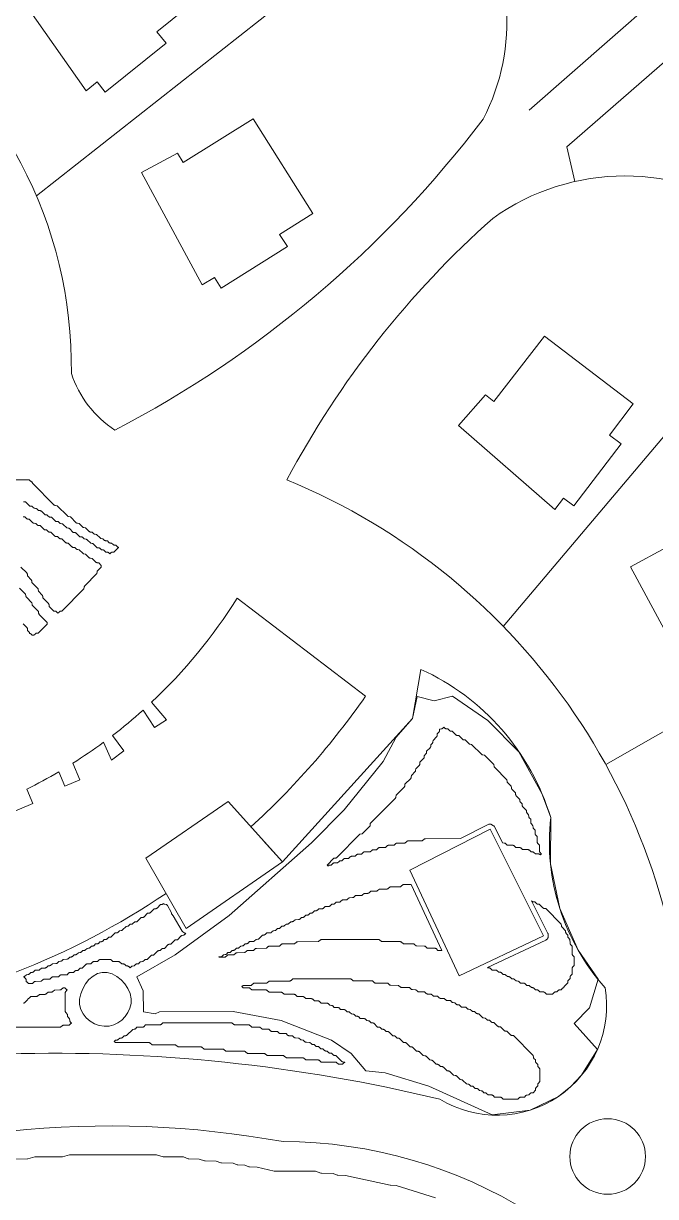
# Model space of a CAD drawing. Header units: inches. Extents: x 36 to 80.1, y 17.3 to 55.9.
# Drawn here: x 57.06 to 64.81, y 30.96 to 45.33 of the extents above; entities that cross this region are included whole.
import ezdxf

# ---------------------------------------------------------------- set-up
doc = ezdxf.new("R2010")
doc.units = ezdxf.units.IN
for name, color, linetype, lineweight in [('01_ORIGINAL_CAD', 7, 'CONTINUOUS', 20), ('02_APPROVED_PDF_OUTLINES', 7, 'CONTINUOUS', 15), ('03_ADDED_AREAS_SAME_COMPOSITION', 7, 'CONTINUOUS', 15), ('04_APPROVED_PERIMETER', 7, 'CONTINUOUS', 15)]:
    doc.layers.add(name, color=color, linetype=linetype, lineweight=lineweight)

msp = doc.modelspace()

# ---------------------------------------------------------------- linework, layer by layer
at = {"layer": '01_ORIGINAL_CAD'}
for points in [[(63.257, 44.272), (68.329, 48.719), (68.329, 49.231), (68.73, 49.6), (69.33, 49.6), (71.442, 51.512), (71.442, 50.696), (69.711, 49.177), (69.725, 48.651), (69.304, 48.218), (68.761, 48.218), (63.72, 43.82), (63.817, 43.397)], [(62.206, 47.145), (57.223, 43.22)], [(66.604, 42.276), (62.941, 37.945)], [(69.006, 38.995), (64.196, 36.253)], [(58.528, 36.918), (58.67, 36.704), (58.814, 36.799), (58.632, 37.014)], [(58.043, 36.524), (58.141, 36.305), (58.295, 36.419), (58.155, 36.608)], [(57.496, 36.162), (57.572, 35.985), (57.754, 36.063), (57.668, 36.267)], [(56.812, 35.811), (56.853, 35.634), (57.179, 35.773), (57.105, 35.949)], [(58.564, 35.106), (59.058, 34.241), (60.235, 35.059), (59.57, 35.799), (58.564, 35.106)]]:
    msp.add_lwpolyline(points, dxfattribs=at)
for points in [[(57.426, 45.973), (58.218, 46.601), (59.075, 45.534), (58.699, 45.232), (58.811, 45.092), (58.066, 44.493), (57.966, 44.618), (57.83, 44.508), (56.934, 45.791), (57.343, 46.076)], [(59.019, 43.63), (59.878, 44.165), (60.608, 43.006), (60.2, 42.749), (60.296, 42.598), (59.487, 42.088), (59.402, 42.222), (59.254, 42.129), (58.511, 43.505), (58.949, 43.742)], [(62.827, 40.702), (63.445, 41.502), (64.534, 40.672), (64.241, 40.288), (64.384, 40.18), (63.804, 39.42), (63.677, 39.516), (63.571, 39.377), (62.394, 40.407), (62.722, 40.782)], [(65.006, 38.799), (65.865, 39.334), (66.595, 38.175), (66.187, 37.918), (66.283, 37.767), (65.474, 37.257), (65.389, 37.391), (65.242, 37.298), (64.498, 38.674), (64.936, 38.911)], [(61.796, 34.957), (62.78, 35.461), (63.435, 34.152), (62.399, 33.663)]]:
    msp.add_lwpolyline(points, close=True, dxfattribs=at)
for points in [[(50.14, 46.014, -0.546754), (57.65, 41.045, 0.171391), (58.184, 40.351, 0.171391)], [(60.29, 39.74, -0.089338), (62.813, 42.944, -0.322066), (66.051, 42.944, -0.030946), (69.111, 38.833, -0.044664), (70.78, 33.554, -0.301674), (68.967, 31.144, -0.082145), (65.591, 31.078)], [(60.29, 39.74, -0.300089), (65.18, 32.538)], [(59.849, 35.488, 0.057164), (61.253, 37.088), (59.681, 38.289, -0.064319), (58.632, 37.014, -0.064319)], [(59.998, 35.322), (60.235, 35.059), (61.831, 36.816), (61.933, 37.418, -0.214593), (63.522, 35.602, 0.212382), (64.188, 33.517, -0.642649), (62.166, 32.15, 0.132984), (51.615, 31.858, -0.471407), (50.913, 32.245)], [(58.528, 36.918, -0.018836), (58.155, 36.608, -0.018836)], [(58.043, 36.524, -0.017658), (57.668, 36.267, -0.017658)], [(57.496, 36.162, -0.017305), (57.105, 35.949, -0.017305)], [(56.959, 33.703, 0.056142), (58.811, 34.673)], [(53.65, 30.945, -0.14301), (60.243, 31.63, -0.286424), (65.36, 28.431), (66.481, 23.89, -0.272091), (64.9, 18.954), (63.661, 17.533)]]:
    msp.add_lwpolyline(points, format="xyb", dxfattribs=at)
msp.add_circle((64.22, 31.448), 0.463, dxfattribs=at)
for centre, radius, start, end in [((60.387, 45.356), 2.599, 332.6099, 36.0186), ((51.961, 52.291), 13.465, 297.5281, 322.8549)]:
    msp.add_arc(centre, radius, start, end, dxfattribs=at)
at = {"layer": '02_APPROVED_PDF_OUTLINES'}
for points in [[(56.803, 39.742), (57.134, 39.742), (57.151, 39.725), (57.154, 39.723), (57.157, 39.721), (57.159, 39.719), (57.163, 39.718), (57.166, 39.718), (57.168, 39.718), (57.169, 39.713), (57.17, 39.709), (57.171, 39.706), (57.173, 39.703), (57.175, 39.7), (57.441, 39.432), (57.444, 39.43), (57.447, 39.428), (57.449, 39.426), (57.452, 39.425), (57.456, 39.425), (57.478, 39.421), (57.601, 39.298), (57.603, 39.296), (57.606, 39.294), (57.609, 39.292), (57.612, 39.291), (57.615, 39.291), (57.638, 39.287), (57.71, 39.215), (57.712, 39.213), (57.715, 39.211), (57.718, 39.21), (57.722, 39.209), (57.725, 39.208), (57.745, 39.206), (57.789, 39.162), (57.792, 39.159), (57.795, 39.158), (57.798, 39.156), (57.801, 39.155), (57.805, 39.155), (57.824, 39.153), (57.869, 39.108), (57.872, 39.106), (57.875, 39.104), (57.878, 39.102), (57.881, 39.101), (57.885, 39.101), (57.905, 39.099), (57.925, 39.079), (57.928, 39.077), (57.931, 39.075), (57.934, 39.074), (57.938, 39.073), (57.941, 39.073), (57.958, 39.072), (58.002, 39.028), (58.005, 39.025), (58.008, 39.024), (58.011, 39.022), (58.014, 39.021), (58.017, 39.02), (58.037, 39.019), (58.058, 38.999), (58.061, 38.997), (58.064, 38.995), (58.067, 38.994), (58.071, 38.993), (58.074, 38.992), (58.091, 38.991), (58.111, 38.972), (58.114, 38.97), (58.117, 38.968), (58.12, 38.967), (58.124, 38.966), (58.127, 38.965), (58.144, 38.965), (58.161, 38.947), (58.164, 38.945), (58.167, 38.943), (58.17, 38.942), (58.173, 38.941), (58.177, 38.94), (58.197, 38.938), (58.215, 38.92), (58.217, 38.918), (58.22, 38.916), (58.223, 38.915), (58.226, 38.914), (58.227, 38.914), (58.227, 38.913), (58.171, 38.856), (58.154, 38.855), (58.151, 38.855), (58.147, 38.854), (58.144, 38.852), (58.141, 38.851), (58.138, 38.848), (58.122, 38.833), (58.108, 38.847), (58.105, 38.849), (58.102, 38.851), (58.099, 38.852), (58.096, 38.853), (58.092, 38.854), (58.072, 38.855), (58.051, 38.875), (58.049, 38.877), (58.046, 38.879), (58.042, 38.881), (58.039, 38.882), (58.035, 38.882), (58.019, 38.883), (57.998, 38.902), (57.996, 38.904), (57.992, 38.906), (57.989, 38.907), (57.986, 38.908), (57.982, 38.909), (57.966, 38.909), (57.922, 38.954), (57.919, 38.956), (57.916, 38.958), (57.913, 38.959), (57.91, 38.96), (57.906, 38.961), (57.887, 38.963), (57.842, 39.007), (57.839, 39.01), (57.836, 39.011), (57.833, 39.013), (57.83, 39.014), (57.826, 39.014), (57.806, 39.016), (57.786, 39.036), (57.783, 39.038), (57.78, 39.04), (57.777, 39.041), (57.773, 39.042), (57.77, 39.043), (57.753, 39.043), (57.709, 39.088), (57.706, 39.09), (57.703, 39.092), (57.7, 39.093), (57.697, 39.094), (57.694, 39.095), (57.674, 39.097), (57.626, 39.143), (57.624, 39.145), (57.622, 39.147), (57.619, 39.148), (57.616, 39.149), (57.613, 39.15), (57.61, 39.15), (57.594, 39.151), (57.55, 39.195), (57.547, 39.197), (57.544, 39.199), (57.541, 39.201), (57.538, 39.202), (57.534, 39.202), (57.514, 39.204), (57.493, 39.224), (57.491, 39.226), (57.488, 39.228), (57.484, 39.229), (57.481, 39.23), (57.477, 39.23), (57.461, 39.231), (57.417, 39.275), (57.414, 39.278), (57.411, 39.28), (57.408, 39.281), (57.405, 39.282), (57.401, 39.283), (57.381, 39.284), (57.36, 39.304), (57.358, 39.306), (57.355, 39.308), (57.351, 39.31), (57.348, 39.31), (57.344, 39.311), (57.328, 39.312), (57.284, 39.356), (57.281, 39.358), (57.278, 39.36), (57.275, 39.361), (57.272, 39.362), (57.268, 39.363), (57.248, 39.365), (57.228, 39.384), (57.225, 39.387), (57.222, 39.389), (57.218, 39.39), (57.215, 39.391), (57.211, 39.391), (57.195, 39.392), (57.174, 39.411), (57.172, 39.414), (57.169, 39.415), (57.165, 39.417), (57.162, 39.418), (57.158, 39.418), (57.142, 39.419), (57.098, 39.463), (57.095, 39.465), (57.092, 39.467), (57.089, 39.469), (57.086, 39.47), (57.082, 39.47), (57.062, 39.472)], [(57.061, 39.288), (57.081, 39.286), (57.102, 39.267), (57.105, 39.264), (57.108, 39.263), (57.111, 39.261), (57.115, 39.26), (57.118, 39.26), (57.135, 39.259), (57.179, 39.215), (57.181, 39.213), (57.184, 39.211), (57.187, 39.209), (57.191, 39.208), (57.194, 39.208), (57.214, 39.206), (57.235, 39.186), (57.238, 39.184), (57.241, 39.182), (57.244, 39.181), (57.248, 39.18), (57.251, 39.179), (57.267, 39.179), (57.312, 39.135), (57.314, 39.132), (57.317, 39.13), (57.32, 39.129), (57.324, 39.128), (57.327, 39.127), (57.347, 39.126), (57.368, 39.106), (57.371, 39.104), (57.374, 39.102), (57.377, 39.1), (57.38, 39.099), (57.384, 39.099), (57.4, 39.098), (57.445, 39.054), (57.447, 39.052), (57.45, 39.05), (57.453, 39.048), (57.457, 39.047), (57.46, 39.047), (57.48, 39.045), (57.501, 39.025), (57.504, 39.023), (57.507, 39.021), (57.51, 39.02), (57.513, 39.019), (57.517, 39.019), (57.533, 39.018), (57.577, 38.974), (57.58, 38.971), (57.583, 38.97), (57.586, 38.968), (57.589, 38.967), (57.593, 38.966), (57.612, 38.965), (57.657, 38.92), (57.66, 38.918), (57.663, 38.916), (57.666, 38.914), (57.669, 38.913), (57.673, 38.913), (57.693, 38.911), (57.713, 38.891), (57.716, 38.889), (57.719, 38.887), (57.722, 38.886), (57.726, 38.885), (57.729, 38.885), (57.746, 38.884), (57.79, 38.84), (57.793, 38.837), (57.796, 38.835), (57.799, 38.834), (57.802, 38.833), (57.805, 38.832), (57.825, 38.831), (57.87, 38.786), (57.872, 38.784), (57.875, 38.782), (57.878, 38.78), (57.882, 38.779), (57.885, 38.779), (57.905, 38.777), (57.949, 38.732), (57.952, 38.73), (57.955, 38.728), (57.958, 38.727), (57.962, 38.726), (57.965, 38.725), (57.985, 38.723), (58.015, 38.692), (58.015, 38.672), (57.972, 38.627), (57.97, 38.625), (57.968, 38.622), (57.966, 38.619), (57.965, 38.615), (57.965, 38.612), (57.963, 38.592), (57.815, 38.442), (57.813, 38.439), (57.811, 38.437), (57.81, 38.434), (57.809, 38.431), (57.808, 38.427), (57.805, 38.404), (57.535, 38.131), (57.519, 38.13), (57.515, 38.13), (57.512, 38.129), (57.508, 38.127), (57.505, 38.125), (57.503, 38.123), (57.486, 38.107), (57.469, 38.123), (57.466, 38.125), (57.463, 38.127), (57.46, 38.129), (57.456, 38.13), (57.453, 38.13), (57.436, 38.131), (57.379, 38.189), (57.377, 38.209), (57.376, 38.212), (57.375, 38.216), (57.374, 38.219), (57.372, 38.222), (57.37, 38.224), (57.299, 38.296), (57.299, 38.313), (57.298, 38.316), (57.298, 38.318), (57.297, 38.321), (57.295, 38.324), (57.294, 38.327), (57.292, 38.329), (57.246, 38.377), (57.244, 38.397), (57.243, 38.4), (57.242, 38.403), (57.241, 38.407), (57.239, 38.409), (57.237, 38.412), (57.166, 38.484), (57.165, 38.5), (57.165, 38.503), (57.164, 38.506), (57.163, 38.509), (57.162, 38.512), (57.16, 38.514), (57.158, 38.517), (57.113, 38.564), (57.111, 38.584), (57.11, 38.588), (57.109, 38.591), (57.108, 38.594), (57.106, 38.597), (57.104, 38.6), (57.033, 38.672)], [(57.017, 38.414), (57.088, 38.341), (57.092, 38.318), (57.092, 38.315), (57.093, 38.312), (57.095, 38.309), (57.096, 38.307), (57.099, 38.304), (57.168, 38.235), (57.169, 38.215), (57.17, 38.211), (57.171, 38.208), (57.172, 38.205), (57.174, 38.202), (57.176, 38.199), (57.247, 38.127), (57.249, 38.107), (57.25, 38.104), (57.251, 38.101), (57.252, 38.098), (57.254, 38.095), (57.256, 38.092), (57.353, 37.994), (57.353, 37.973), (57.243, 37.862), (57.227, 37.861), (57.224, 37.861), (57.22, 37.86), (57.217, 37.859), (57.214, 37.857), (57.211, 37.855), (57.191, 37.836), (57.171, 37.836), (57.154, 37.853), (57.151, 37.855), (57.149, 37.857), (57.146, 37.858), (57.143, 37.859), (57.139, 37.86), (57.139, 37.86), (57.139, 37.861), (57.138, 37.864), (57.137, 37.867), (57.136, 37.87), (57.134, 37.873), (57.132, 37.875), (57.114, 37.893), (57.112, 37.913), (57.112, 37.917), (57.111, 37.92), (57.109, 37.923), (57.107, 37.926), (57.105, 37.929), (57.061, 37.974)], [(57.063, 33.328), (57.066, 33.328), (57.069, 33.329), (57.072, 33.33), (57.075, 33.332), (57.078, 33.333), (57.08, 33.335), (57.113, 33.368), (57.115, 33.37), (57.117, 33.373), (57.119, 33.376), (57.12, 33.379), (57.121, 33.383), (57.121, 33.383), (57.121, 33.384), (57.125, 33.384), (57.128, 33.385), (57.131, 33.387), (57.133, 33.388), (57.136, 33.391), (57.153, 33.408), (57.219, 33.408), (57.222, 33.408), (57.225, 33.409), (57.228, 33.41), (57.231, 33.411), (57.233, 33.412), (57.235, 33.414), (57.258, 33.435), (57.325, 33.435), (57.328, 33.435), (57.331, 33.436), (57.334, 33.437), (57.337, 33.438), (57.339, 33.439), (57.342, 33.441), (57.365, 33.462), (57.408, 33.463), (57.411, 33.463), (57.414, 33.464), (57.417, 33.465), (57.42, 33.466), (57.422, 33.468), (57.425, 33.47), (57.444, 33.488), (57.511, 33.489), (57.514, 33.489), (57.517, 33.489), (57.52, 33.49), (57.522, 33.492), (57.525, 33.493), (57.527, 33.495), (57.55, 33.515), (57.571, 33.515), (57.588, 33.498), (57.59, 33.496), (57.593, 33.494), (57.596, 33.493), (57.599, 33.492), (57.6, 33.492), (57.6, 33.49), (57.58, 33.464), (57.578, 33.461), (57.576, 33.458), (57.575, 33.455), (57.574, 33.451), (57.574, 33.448), (57.575, 33.23), (57.575, 33.227), (57.576, 33.223), (57.577, 33.22), (57.579, 33.217), (57.581, 33.214), (57.602, 33.19), (57.604, 33.169), (57.604, 33.166), (57.605, 33.162), (57.607, 33.159), (57.608, 33.156), (57.611, 33.154), (57.629, 33.135), (57.63, 33.115), (57.631, 33.112), (57.632, 33.109), (57.633, 33.106), (57.635, 33.103), (57.637, 33.1), (57.654, 33.083), (57.654, 33.082), (57.653, 33.082), (57.65, 33.081), (57.647, 33.079), (57.644, 33.078), (57.642, 33.076), (57.625, 33.058), (57.559, 33.058), (57.556, 33.058), (57.553, 33.057), (57.55, 33.057), (57.547, 33.055), (57.545, 33.054), (57.542, 33.052), (57.519, 33.032), (56.606, 33.031)]]:
    msp.add_lwpolyline(points, dxfattribs=at)
for points in [[(60.784, 35.018), (60.867, 35.103), (60.89, 35.106), (60.893, 35.107), (60.896, 35.108), (60.899, 35.109), (60.902, 35.111), (60.904, 35.113), (61.185, 35.398), (61.208, 35.402), (61.211, 35.402), (61.214, 35.403), (61.217, 35.405), (61.22, 35.407), (61.222, 35.409), (61.304, 35.492), (61.306, 35.494), (61.308, 35.497), (61.309, 35.5), (61.31, 35.504), (61.311, 35.507), (61.312, 35.527), (61.62, 35.838), (61.622, 35.841), (61.623, 35.844), (61.625, 35.846), (61.626, 35.849), (61.627, 35.853), (61.63, 35.876), (61.727, 35.975), (61.73, 35.978), (61.731, 35.981), (61.733, 35.984), (61.734, 35.987), (61.734, 35.99), (61.736, 36.01), (61.807, 36.082), (61.809, 36.085), (61.811, 36.088), (61.812, 36.091), (61.813, 36.094), (61.814, 36.098), (61.816, 36.118), (61.861, 36.166), (61.863, 36.168), (61.865, 36.171), (61.866, 36.173), (61.867, 36.176), (61.868, 36.179), (61.868, 36.182), (61.869, 36.199), (61.913, 36.244), (61.915, 36.246), (61.917, 36.249), (61.918, 36.252), (61.919, 36.256), (61.92, 36.259), (61.921, 36.279), (61.966, 36.324), (61.968, 36.327), (61.97, 36.33), (61.971, 36.333), (61.972, 36.336), (61.973, 36.34), (61.974, 36.36), (61.994, 36.381), (61.996, 36.384), (61.998, 36.387), (61.999, 36.39), (62, 36.393), (62.001, 36.397), (62.001, 36.414), (62.045, 36.458), (62.047, 36.461), (62.049, 36.464), (62.051, 36.467), (62.052, 36.47), (62.052, 36.474), (62.054, 36.494), (62.073, 36.515), (62.075, 36.518), (62.077, 36.521), (62.079, 36.524), (62.08, 36.528), (62.08, 36.531), (62.081, 36.548), (62.124, 36.593), (62.127, 36.595), (62.128, 36.598), (62.13, 36.601), (62.131, 36.605), (62.131, 36.608), (62.133, 36.628), (62.153, 36.649), (62.155, 36.652), (62.157, 36.655), (62.158, 36.658), (62.159, 36.662), (62.159, 36.665), (62.16, 36.682), (62.164, 36.686), (62.18, 36.687), (62.184, 36.687), (62.187, 36.688), (62.191, 36.69), (62.194, 36.692), (62.196, 36.694), (62.213, 36.71), (62.227, 36.696), (62.23, 36.693), (62.233, 36.692), (62.236, 36.69), (62.239, 36.689), (62.242, 36.689), (62.262, 36.687), (62.283, 36.667), (62.286, 36.665), (62.289, 36.663), (62.292, 36.662), (62.296, 36.661), (62.299, 36.66), (62.316, 36.66), (62.36, 36.615), (62.362, 36.613), (62.365, 36.611), (62.369, 36.61), (62.372, 36.609), (62.375, 36.608), (62.395, 36.606), (62.44, 36.562), (62.442, 36.559), (62.445, 36.558), (62.448, 36.556), (62.452, 36.555), (62.455, 36.555), (62.475, 36.553), (62.519, 36.508), (62.522, 36.506), (62.525, 36.504), (62.528, 36.502), (62.531, 36.501), (62.535, 36.501), (62.554, 36.499), (62.677, 36.376), (62.679, 36.374), (62.682, 36.372), (62.684, 36.371), (62.688, 36.37), (62.691, 36.369), (62.713, 36.366), (62.826, 36.252), (62.829, 36.229), (62.83, 36.226), (62.831, 36.223), (62.832, 36.22), (62.834, 36.217), (62.836, 36.215), (62.985, 36.065), (62.987, 36.045), (62.987, 36.042), (62.988, 36.038), (62.99, 36.035), (62.992, 36.032), (62.994, 36.03), (63.038, 35.985), (63.04, 35.965), (63.04, 35.961), (63.041, 35.958), (63.043, 35.955), (63.045, 35.952), (63.047, 35.949), (63.091, 35.904), (63.093, 35.884), (63.094, 35.881), (63.095, 35.877), (63.096, 35.874), (63.098, 35.871), (63.1, 35.869), (63.144, 35.824), (63.145, 35.807), (63.145, 35.804), (63.146, 35.8), (63.148, 35.797), (63.149, 35.794), (63.152, 35.791), (63.171, 35.77), (63.173, 35.75), (63.174, 35.746), (63.175, 35.743), (63.176, 35.74), (63.178, 35.737), (63.18, 35.735), (63.224, 35.69), (63.225, 35.673), (63.225, 35.67), (63.226, 35.666), (63.228, 35.663), (63.229, 35.66), (63.232, 35.657), (63.251, 35.636), (63.253, 35.616), (63.253, 35.612), (63.254, 35.609), (63.256, 35.606), (63.258, 35.603), (63.26, 35.6), (63.277, 35.583), (63.278, 35.539), (63.278, 35.536), (63.279, 35.533), (63.28, 35.531), (63.281, 35.528), (63.283, 35.525), (63.285, 35.523), (63.305, 35.502), (63.306, 35.482), (63.307, 35.478), (63.308, 35.475), (63.309, 35.472), (63.311, 35.469), (63.313, 35.466), (63.331, 35.449), (63.332, 35.405), (63.332, 35.402), (63.332, 35.399), (63.333, 35.396), (63.335, 35.394), (63.336, 35.391), (63.338, 35.389), (63.357, 35.369), (63.357, 35.301), (63.358, 35.298), (63.358, 35.294), (63.36, 35.291), (63.361, 35.288), (63.364, 35.285), (63.384, 35.262), (63.384, 35.194), (63.384, 35.19), (63.385, 35.187), (63.387, 35.183), (63.388, 35.18), (63.39, 35.178), (63.411, 35.154), (63.411, 35.154), (63.41, 35.154), (63.407, 35.152), (63.404, 35.151), (63.401, 35.148), (63.397, 35.144), (63.39, 35.15), (63.387, 35.152), (63.384, 35.154), (63.381, 35.155), (63.378, 35.156), (63.374, 35.156), (63.334, 35.156), (63.317, 35.173), (63.315, 35.176), (63.312, 35.177), (63.309, 35.179), (63.305, 35.18), (63.302, 35.18), (63.282, 35.182), (63.261, 35.202), (63.259, 35.204), (63.256, 35.206), (63.253, 35.207), (63.25, 35.208), (63.247, 35.209), (63.244, 35.209), (63.175, 35.21), (63.155, 35.229), (63.153, 35.231), (63.15, 35.232), (63.147, 35.234), (63.144, 35.235), (63.141, 35.235), (63.138, 35.236), (63.095, 35.236), (63.075, 35.255), (63.073, 35.257), (63.07, 35.259), (63.067, 35.26), (63.064, 35.261), (63.061, 35.262), (63.058, 35.262), (62.989, 35.263), (62.969, 35.282), (62.967, 35.284), (62.964, 35.286), (62.961, 35.287), (62.959, 35.288), (62.956, 35.289), (62.953, 35.289), (62.933, 35.29), (62.832, 35.491), (62.83, 35.494), (62.828, 35.497), (62.826, 35.499), (62.824, 35.501), (62.821, 35.502), (62.789, 35.519), (62.785, 35.52), (62.782, 35.521), (62.779, 35.521), (62.776, 35.521), (62.772, 35.521), (62.769, 35.52), (62.766, 35.519), (62.418, 35.344), (61.99, 35.343), (61.987, 35.343), (61.983, 35.342), (61.98, 35.341), (61.977, 35.34), (61.974, 35.338), (61.949, 35.316), (61.775, 35.316), (61.772, 35.316), (61.769, 35.315), (61.766, 35.314), (61.763, 35.313), (61.761, 35.311), (61.758, 35.31), (61.736, 35.289), (61.642, 35.289), (61.639, 35.289), (61.636, 35.288), (61.633, 35.287), (61.631, 35.286), (61.628, 35.284), (61.626, 35.283), (61.603, 35.262), (61.536, 35.262), (61.533, 35.262), (61.53, 35.261), (61.527, 35.26), (61.525, 35.259), (61.522, 35.258), (61.52, 35.256), (61.497, 35.235), (61.427, 35.234), (61.424, 35.234), (61.421, 35.233), (61.418, 35.232), (61.415, 35.231), (61.412, 35.229), (61.41, 35.227), (61.39, 35.208), (61.347, 35.207), (61.344, 35.207), (61.341, 35.206), (61.338, 35.205), (61.335, 35.204), (61.333, 35.202), (61.33, 35.2), (61.311, 35.181), (61.241, 35.18), (61.238, 35.18), (61.235, 35.18), (61.232, 35.179), (61.229, 35.177), (61.227, 35.176), (61.224, 35.174), (61.205, 35.155), (61.165, 35.154), (61.162, 35.154), (61.159, 35.154), (61.156, 35.153), (61.153, 35.151), (61.151, 35.15), (61.148, 35.148), (61.125, 35.128), (61.082, 35.127), (61.079, 35.126), (61.076, 35.126), (61.073, 35.125), (61.07, 35.123), (61.068, 35.122), (61.065, 35.12), (61.045, 35.101), (61.002, 35.1), (60.999, 35.099), (60.996, 35.099), (60.993, 35.098), (60.991, 35.096), (60.988, 35.095), (60.986, 35.093), (60.965, 35.073), (60.945, 35.071), (60.942, 35.071), (60.938, 35.07), (60.935, 35.068), (60.932, 35.066), (60.93, 35.064), (60.912, 35.047), (60.87, 35.046), (60.867, 35.046), (60.864, 35.045), (60.861, 35.044), (60.858, 35.043), (60.855, 35.041), (60.853, 35.039), (60.833, 35.02), (60.816, 35.019), (60.813, 35.019), (60.809, 35.018), (60.806, 35.016), (60.803, 35.015), (60.8, 35.012), (60.796, 35.009), (60.793, 35.012), (60.79, 35.015), (60.787, 35.016), (60.784, 35.018)], [(59.458, 33.889), (59.462, 33.893), (59.478, 33.894), (59.482, 33.894), (59.485, 33.895), (59.488, 33.896), (59.491, 33.898), (59.494, 33.901), (59.515, 33.92), (59.535, 33.922), (59.538, 33.923), (59.542, 33.924), (59.545, 33.925), (59.548, 33.927), (59.55, 33.929), (59.568, 33.947), (59.584, 33.947), (59.588, 33.948), (59.591, 33.949), (59.594, 33.95), (59.598, 33.952), (59.6, 33.954), (59.621, 33.974), (59.637, 33.974), (59.641, 33.975), (59.644, 33.976), (59.648, 33.977), (59.651, 33.979), (59.653, 33.981), (59.674, 34), (59.69, 34.001), (59.694, 34.002), (59.697, 34.003), (59.701, 34.004), (59.704, 34.006), (59.706, 34.008), (59.727, 34.027), (59.743, 34.028), (59.747, 34.028), (59.75, 34.029), (59.754, 34.031), (59.757, 34.033), (59.759, 34.035), (59.78, 34.055), (59.8, 34.056), (59.803, 34.057), (59.807, 34.058), (59.81, 34.059), (59.813, 34.061), (59.815, 34.064), (59.833, 34.081), (59.875, 34.082), (59.878, 34.082), (59.881, 34.083), (59.884, 34.084), (59.887, 34.085), (59.89, 34.087), (59.892, 34.089), (59.913, 34.108), (59.933, 34.11), (59.936, 34.111), (59.939, 34.112), (59.943, 34.113), (59.946, 34.115), (59.948, 34.117), (59.992, 34.162), (60.008, 34.162), (60.012, 34.163), (60.016, 34.164), (60.019, 34.165), (60.022, 34.167), (60.025, 34.169), (60.045, 34.188), (60.088, 34.189), (60.091, 34.19), (60.094, 34.19), (60.096, 34.191), (60.099, 34.193), (60.102, 34.194), (60.104, 34.196), (60.124, 34.215), (60.141, 34.216), (60.145, 34.217), (60.148, 34.218), (60.151, 34.219), (60.154, 34.221), (60.157, 34.223), (60.177, 34.242), (60.194, 34.243), (60.198, 34.244), (60.201, 34.244), (60.204, 34.246), (60.208, 34.248), (60.21, 34.25), (60.23, 34.269), (60.247, 34.27), (60.251, 34.27), (60.254, 34.271), (60.257, 34.273), (60.261, 34.275), (60.263, 34.277), (60.284, 34.296), (60.3, 34.297), (60.304, 34.297), (60.307, 34.298), (60.311, 34.3), (60.314, 34.301), (60.316, 34.304), (60.337, 34.323), (60.357, 34.325), (60.36, 34.326), (60.364, 34.327), (60.367, 34.328), (60.37, 34.33), (60.372, 34.332), (60.39, 34.35), (60.432, 34.351), (60.435, 34.351), (60.438, 34.352), (60.441, 34.353), (60.444, 34.354), (60.447, 34.356), (60.449, 34.358), (60.469, 34.377), (60.486, 34.378), (60.489, 34.378), (60.493, 34.379), (60.496, 34.38), (60.499, 34.382), (60.502, 34.384), (60.522, 34.404), (60.539, 34.404), (60.542, 34.405), (60.546, 34.406), (60.549, 34.407), (60.552, 34.409), (60.555, 34.411), (60.575, 34.431), (60.592, 34.431), (60.596, 34.432), (60.599, 34.433), (60.602, 34.434), (60.605, 34.436), (60.608, 34.438), (60.629, 34.458), (60.649, 34.46), (60.652, 34.46), (60.655, 34.461), (60.659, 34.463), (60.662, 34.465), (60.664, 34.467), (60.681, 34.484), (60.724, 34.485), (60.727, 34.485), (60.73, 34.486), (60.733, 34.487), (60.736, 34.488), (60.738, 34.49), (60.741, 34.492), (60.761, 34.511), (60.804, 34.512), (60.807, 34.512), (60.81, 34.513), (60.813, 34.514), (60.815, 34.515), (60.818, 34.517), (60.82, 34.519), (60.841, 34.539), (60.861, 34.54), (60.864, 34.541), (60.868, 34.542), (60.871, 34.543), (60.874, 34.545), (60.876, 34.548), (60.893, 34.565), (60.933, 34.565), (60.936, 34.565), (60.939, 34.566), (60.942, 34.567), (60.945, 34.568), (60.947, 34.569), (60.949, 34.571), (60.972, 34.592), (61.016, 34.593), (61.019, 34.593), (61.022, 34.594), (61.025, 34.595), (61.028, 34.596), (61.03, 34.598), (61.032, 34.6), (61.052, 34.619), (61.095, 34.62), (61.098, 34.62), (61.101, 34.62), (61.104, 34.621), (61.107, 34.623), (61.11, 34.624), (61.112, 34.626), (61.132, 34.645), (61.201, 34.646), (61.204, 34.647), (61.207, 34.647), (61.21, 34.648), (61.213, 34.65), (61.216, 34.651), (61.218, 34.653), (61.238, 34.672), (61.281, 34.673), (61.284, 34.674), (61.287, 34.674), (61.29, 34.675), (61.293, 34.677), (61.295, 34.678), (61.298, 34.68), (61.318, 34.699), (61.384, 34.699), (61.387, 34.7), (61.39, 34.7), (61.393, 34.701), (61.396, 34.702), (61.398, 34.704), (61.4, 34.706), (61.423, 34.726), (61.517, 34.726), (61.52, 34.727), (61.523, 34.727), (61.525, 34.728), (61.528, 34.729), (61.531, 34.731), (61.533, 34.733), (61.556, 34.753), (61.676, 34.753), (61.679, 34.753), (61.682, 34.754), (61.685, 34.755), (61.687, 34.756), (61.69, 34.758), (61.692, 34.76), (61.715, 34.78), (61.812, 34.78), (62.188, 33.973), (62.188, 33.973), (62.185, 33.974), (62.182, 33.974), (62.141, 33.974), (62.119, 33.995), (62.116, 33.997), (62.114, 33.998), (62.111, 33.999), (62.108, 34), (62.105, 34.001), (62.102, 34.001), (62.009, 34.001), (61.989, 34.02), (61.987, 34.022), (61.984, 34.024), (61.981, 34.025), (61.978, 34.026), (61.975, 34.027), (61.972, 34.027), (61.876, 34.028), (61.853, 34.048), (61.851, 34.05), (61.848, 34.052), (61.845, 34.053), (61.842, 34.054), (61.839, 34.054), (61.836, 34.054), (61.717, 34.055), (61.694, 34.075), (61.691, 34.077), (61.689, 34.078), (61.686, 34.08), (61.683, 34.08), (61.68, 34.081), (61.677, 34.081), (61.45, 34.081), (61.424, 34.102), (61.422, 34.104), (61.419, 34.106), (61.415, 34.107), (61.412, 34.108), (61.409, 34.108), (60.718, 34.108), (60.715, 34.107), (60.712, 34.107), (60.708, 34.105), (60.705, 34.104), (60.703, 34.102), (60.677, 34.081), (60.424, 34.08), (60.421, 34.08), (60.418, 34.079), (60.415, 34.079), (60.412, 34.077), (60.409, 34.076), (60.407, 34.074), (60.384, 34.054), (60.238, 34.053), (60.235, 34.053), (60.232, 34.053), (60.229, 34.052), (60.226, 34.05), (60.224, 34.049), (60.221, 34.047), (60.199, 34.027), (60.079, 34.026), (60.076, 34.026), (60.073, 34.026), (60.07, 34.025), (60.067, 34.023), (60.064, 34.022), (60.062, 34.02), (60.039, 34), (59.919, 33.999), (59.916, 33.999), (59.913, 33.999), (59.911, 33.998), (59.908, 33.996), (59.905, 33.995), (59.903, 33.993), (59.88, 33.973), (59.813, 33.972), (59.81, 33.972), (59.807, 33.972), (59.804, 33.971), (59.802, 33.97), (59.799, 33.968), (59.797, 33.966), (59.774, 33.946), (59.681, 33.945), (59.678, 33.945), (59.675, 33.945), (59.672, 33.944), (59.669, 33.943), (59.666, 33.941), (59.664, 33.939), (59.641, 33.919), (59.574, 33.919), (59.571, 33.918), (59.568, 33.918), (59.566, 33.917), (59.563, 33.916), (59.56, 33.914), (59.558, 33.912), (59.535, 33.892), (59.468, 33.892), (59.465, 33.891), (59.461, 33.891)], [(57.07, 33.652), (57.071, 33.652), (57.074, 33.654), (57.077, 33.655), (57.08, 33.657), (57.082, 33.659), (57.1, 33.676), (57.116, 33.677), (57.12, 33.678), (57.123, 33.678), (57.126, 33.68), (57.129, 33.682), (57.132, 33.684), (57.152, 33.703), (57.169, 33.704), (57.173, 33.704), (57.176, 33.705), (57.179, 33.707), (57.182, 33.709), (57.185, 33.711), (57.205, 33.73), (57.245, 33.73), (57.248, 33.73), (57.251, 33.731), (57.254, 33.732), (57.256, 33.733), (57.259, 33.735), (57.261, 33.736), (57.284, 33.757), (57.328, 33.758), (57.331, 33.758), (57.334, 33.759), (57.337, 33.76), (57.339, 33.761), (57.342, 33.763), (57.344, 33.765), (57.365, 33.784), (57.385, 33.786), (57.388, 33.787), (57.392, 33.788), (57.395, 33.789), (57.398, 33.791), (57.4, 33.793), (57.418, 33.811), (57.46, 33.812), (57.463, 33.812), (57.466, 33.812), (57.469, 33.813), (57.472, 33.815), (57.475, 33.817), (57.477, 33.818), (57.498, 33.838), (57.518, 33.84), (57.521, 33.841), (57.524, 33.842), (57.528, 33.843), (57.53, 33.845), (57.533, 33.847), (57.55, 33.864), (57.593, 33.865), (57.596, 33.866), (57.599, 33.866), (57.602, 33.867), (57.605, 33.869), (57.607, 33.87), (57.61, 33.872), (57.63, 33.892), (57.647, 33.892), (57.65, 33.893), (57.654, 33.894), (57.657, 33.895), (57.66, 33.897), (57.663, 33.899), (57.683, 33.918), (57.7, 33.919), (57.703, 33.92), (57.707, 33.92), (57.71, 33.922), (57.713, 33.924), (57.716, 33.926), (57.736, 33.945), (57.753, 33.946), (57.756, 33.946), (57.76, 33.947), (57.763, 33.949), (57.766, 33.951), (57.769, 33.953), (57.789, 33.972), (57.806, 33.973), (57.809, 33.973), (57.813, 33.974), (57.816, 33.976), (57.819, 33.978), (57.822, 33.98), (57.842, 33.999), (57.859, 34), (57.862, 34), (57.866, 34.001), (57.869, 34.003), (57.872, 34.004), (57.875, 34.007), (57.895, 34.026), (57.912, 34.027), (57.915, 34.027), (57.919, 34.028), (57.922, 34.029), (57.925, 34.031), (57.928, 34.034), (57.948, 34.053), (57.965, 34.054), (57.968, 34.054), (57.972, 34.055), (57.975, 34.056), (57.978, 34.058), (57.981, 34.06), (58.001, 34.08), (58.018, 34.08), (58.021, 34.081), (58.025, 34.082), (58.028, 34.083), (58.031, 34.085), (58.034, 34.087), (58.054, 34.107), (58.071, 34.107), (58.074, 34.108), (58.078, 34.109), (58.081, 34.11), (58.084, 34.112), (58.087, 34.114), (58.108, 34.134), (58.128, 34.136), (58.131, 34.136), (58.134, 34.137), (58.138, 34.139), (58.14, 34.141), (58.143, 34.143), (58.187, 34.187), (58.203, 34.188), (58.207, 34.188), (58.21, 34.189), (58.214, 34.191), (58.217, 34.193), (58.22, 34.195), (58.24, 34.214), (58.26, 34.216), (58.264, 34.217), (58.267, 34.218), (58.27, 34.219), (58.273, 34.221), (58.276, 34.224), (58.32, 34.268), (58.336, 34.269), (58.34, 34.269), (58.343, 34.27), (58.346, 34.271), (58.349, 34.273), (58.352, 34.275), (58.372, 34.295), (58.389, 34.295), (58.393, 34.296), (58.396, 34.297), (58.399, 34.298), (58.402, 34.3), (58.405, 34.302), (58.426, 34.322), (58.446, 34.324), (58.449, 34.324), (58.453, 34.325), (58.456, 34.327), (58.459, 34.329), (58.461, 34.331), (58.506, 34.376), (58.525, 34.378), (58.529, 34.378), (58.532, 34.379), (58.535, 34.381), (58.538, 34.383), (58.541, 34.385), (58.585, 34.43), (58.605, 34.431), (58.608, 34.432), (58.612, 34.433), (58.615, 34.434), (58.618, 34.436), (58.62, 34.439), (58.665, 34.483), (58.684, 34.485), (58.688, 34.486), (58.691, 34.487), (58.694, 34.488), (58.697, 34.49), (58.7, 34.492), (58.744, 34.537), (58.76, 34.537), (58.764, 34.538), (58.767, 34.539), (58.77, 34.54), (58.773, 34.542), (58.776, 34.544), (58.779, 34.547), (58.78, 34.546), (58.783, 34.544), (58.786, 34.543), (58.789, 34.541), (58.792, 34.541), (58.815, 34.538), (58.826, 34.526), (58.874, 34.443), (58.876, 34.43), (58.876, 34.427), (58.877, 34.424), (58.879, 34.421), (58.88, 34.419), (58.882, 34.416), (58.899, 34.399), (59.008, 34.209), (59.01, 34.206), (59.012, 34.204), (59.014, 34.202), (59.016, 34.2), (59.039, 34.186), (59.042, 34.184), (59.044, 34.183), (59.047, 34.182), (59.05, 34.182), (59.051, 34.182), (59.028, 34.159), (59.009, 34.157), (59.005, 34.157), (59.002, 34.156), (58.999, 34.154), (58.996, 34.152), (58.993, 34.15), (58.949, 34.105), (58.929, 34.104), (58.926, 34.103), (58.923, 34.102), (58.919, 34.101), (58.917, 34.099), (58.914, 34.096), (58.869, 34.052), (58.85, 34.05), (58.846, 34.049), (58.843, 34.048), (58.84, 34.047), (58.837, 34.045), (58.834, 34.043), (58.79, 33.998), (58.774, 33.998), (58.771, 33.997), (58.767, 33.996), (58.764, 33.995), (58.761, 33.993), (58.758, 33.991), (58.738, 33.971), (58.721, 33.971), (58.718, 33.97), (58.715, 33.97), (58.712, 33.969), (58.709, 33.967), (58.707, 33.966), (58.705, 33.964), (58.658, 33.917), (58.638, 33.915), (58.634, 33.915), (58.631, 33.914), (58.628, 33.912), (58.625, 33.911), (58.622, 33.908), (58.578, 33.864), (58.562, 33.863), (58.558, 33.863), (58.555, 33.862), (58.552, 33.86), (58.549, 33.859), (58.546, 33.856), (58.525, 33.837), (58.505, 33.835), (58.502, 33.834), (58.498, 33.833), (58.495, 33.832), (58.492, 33.83), (58.49, 33.828), (58.472, 33.81), (58.456, 33.809), (58.452, 33.809), (58.449, 33.808), (58.446, 33.807), (58.443, 33.805), (58.44, 33.803), (58.419, 33.783), (58.399, 33.781), (58.396, 33.781), (58.392, 33.78), (58.389, 33.778), (58.386, 33.776), (58.384, 33.774), (58.37, 33.76), (58.353, 33.776), (58.35, 33.778), (58.347, 33.78), (58.344, 33.781), (58.341, 33.782), (58.337, 33.783), (58.32, 33.783), (58.3, 33.803), (58.297, 33.805), (58.294, 33.807), (58.291, 33.808), (58.287, 33.809), (58.284, 33.809), (58.267, 33.81), (58.243, 33.831), (58.241, 33.833), (58.238, 33.834), (58.236, 33.835), (58.233, 33.836), (58.23, 33.837), (58.227, 33.837), (58.16, 33.837), (58.137, 33.857), (58.135, 33.859), (58.132, 33.861), (58.129, 33.862), (58.127, 33.863), (58.124, 33.864), (58.121, 33.864), (58.008, 33.864), (58.005, 33.864), (58.002, 33.863), (58, 33.862), (57.997, 33.861), (57.994, 33.859), (57.992, 33.857), (57.969, 33.837), (57.926, 33.836), (57.922, 33.836), (57.919, 33.835), (57.917, 33.834), (57.914, 33.833), (57.911, 33.831), (57.909, 33.829), (57.889, 33.81), (57.846, 33.809), (57.843, 33.809), (57.84, 33.808), (57.837, 33.807), (57.834, 33.806), (57.831, 33.804), (57.829, 33.802), (57.782, 33.756), (57.766, 33.755), (57.762, 33.755), (57.759, 33.754), (57.756, 33.753), (57.752, 33.751), (57.75, 33.748), (57.73, 33.729), (57.713, 33.728), (57.709, 33.728), (57.706, 33.727), (57.703, 33.726), (57.699, 33.724), (57.697, 33.722), (57.677, 33.702), (57.634, 33.702), (57.631, 33.701), (57.628, 33.701), (57.625, 33.7), (57.622, 33.698), (57.619, 33.697), (57.617, 33.695), (57.597, 33.676), (57.531, 33.675), (57.528, 33.675), (57.525, 33.675), (57.522, 33.674), (57.519, 33.673), (57.517, 33.671), (57.514, 33.669), (57.492, 33.649), (57.425, 33.649), (57.422, 33.648), (57.419, 33.648), (57.416, 33.647), (57.413, 33.646), (57.411, 33.644), (57.408, 33.642), (57.386, 33.622), (57.319, 33.622), (57.316, 33.621), (57.313, 33.621), (57.31, 33.62), (57.307, 33.619), (57.305, 33.617), (57.302, 33.615), (57.279, 33.595), (57.209, 33.594), (57.206, 33.594), (57.203, 33.593), (57.2, 33.592), (57.198, 33.591), (57.195, 33.589), (57.193, 33.587), (57.173, 33.568), (57.126, 33.568), (57.109, 33.585), (57.106, 33.587), (57.104, 33.589), (57.101, 33.59), (57.098, 33.592), (57.096, 33.592), (57.096, 33.612), (57.096, 33.615), (57.095, 33.619), (57.094, 33.622), (57.092, 33.625), (57.09, 33.628), (57.07, 33.651)], [(62.75, 33.763), (63.461, 34.098), (63.464, 34.1), (63.467, 34.102), (63.482, 34.116), (63.485, 34.119), (63.486, 34.121), (63.488, 34.124), (63.489, 34.127), (63.49, 34.13), (63.49, 34.134), (63.491, 34.167), (63.491, 34.17), (63.491, 34.173), (63.49, 34.176), (63.489, 34.179), (63.287, 34.583), (63.296, 34.574), (63.299, 34.572), (63.302, 34.57), (63.305, 34.569), (63.308, 34.568), (63.312, 34.568), (63.329, 34.567), (63.349, 34.548), (63.352, 34.545), (63.355, 34.543), (63.358, 34.542), (63.362, 34.541), (63.365, 34.541), (63.381, 34.54), (63.426, 34.496), (63.428, 34.494), (63.431, 34.492), (63.434, 34.49), (63.438, 34.489), (63.441, 34.489), (63.461, 34.487), (63.652, 34.294), (63.654, 34.274), (63.654, 34.271), (63.655, 34.267), (63.657, 34.264), (63.659, 34.261), (63.661, 34.259), (63.705, 34.214), (63.705, 34.197), (63.706, 34.194), (63.707, 34.19), (63.708, 34.187), (63.71, 34.184), (63.712, 34.181), (63.731, 34.161), (63.732, 34.144), (63.733, 34.14), (63.733, 34.137), (63.735, 34.133), (63.737, 34.13), (63.739, 34.128), (63.758, 34.107), (63.759, 34.064), (63.759, 34.061), (63.76, 34.058), (63.761, 34.055), (63.762, 34.052), (63.764, 34.049), (63.766, 34.047), (63.784, 34.027), (63.785, 33.933), (63.785, 33.929), (63.786, 33.926), (63.787, 33.922), (63.789, 33.919), (63.791, 33.916), (63.811, 33.893), (63.811, 33.855), (63.811, 33.79), (63.791, 33.767), (63.789, 33.764), (63.787, 33.761), (63.786, 33.758), (63.785, 33.754), (63.785, 33.751), (63.785, 33.683), (63.766, 33.663), (63.764, 33.66), (63.762, 33.657), (63.761, 33.654), (63.76, 33.651), (63.76, 33.647), (63.759, 33.63), (63.74, 33.609), (63.738, 33.607), (63.736, 33.604), (63.734, 33.6), (63.734, 33.597), (63.733, 33.593), (63.732, 33.577), (63.689, 33.532), (63.687, 33.529), (63.685, 33.527), (63.683, 33.524), (63.682, 33.521), (63.682, 33.517), (63.682, 33.517), (63.681, 33.517), (63.678, 33.516), (63.675, 33.515), (63.672, 33.513), (63.669, 33.512), (63.667, 33.509), (63.649, 33.492), (63.629, 33.49), (63.626, 33.489), (63.622, 33.488), (63.619, 33.487), (63.616, 33.485), (63.614, 33.483), (63.596, 33.465), (63.58, 33.464), (63.576, 33.464), (63.573, 33.463), (63.569, 33.462), (63.566, 33.46), (63.563, 33.458), (63.544, 33.439), (63.47, 33.439), (63.45, 33.457), (63.448, 33.459), (63.445, 33.461), (63.443, 33.462), (63.44, 33.463), (63.437, 33.464), (63.434, 33.464), (63.391, 33.465), (63.374, 33.482), (63.371, 33.485), (63.368, 33.487), (63.365, 33.488), (63.362, 33.489), (63.358, 33.49), (63.338, 33.491), (63.317, 33.511), (63.315, 33.513), (63.312, 33.515), (63.308, 33.517), (63.305, 33.517), (63.301, 33.518), (63.285, 33.519), (63.264, 33.538), (63.262, 33.54), (63.258, 33.542), (63.255, 33.543), (63.252, 33.544), (63.248, 33.545), (63.231, 33.545), (63.211, 33.565), (63.209, 33.567), (63.206, 33.568), (63.203, 33.57), (63.201, 33.571), (63.198, 33.571), (63.194, 33.571), (63.152, 33.572), (63.134, 33.59), (63.132, 33.592), (63.129, 33.594), (63.126, 33.595), (63.122, 33.596), (63.119, 33.597), (63.099, 33.599), (63.078, 33.618), (63.076, 33.62), (63.072, 33.622), (63.069, 33.624), (63.066, 33.625), (63.062, 33.625), (63.045, 33.626), (63.025, 33.645), (63.022, 33.647), (63.019, 33.649), (63.016, 33.651), (63.013, 33.651), (63.009, 33.652), (62.992, 33.653), (62.972, 33.672), (62.969, 33.674), (62.966, 33.676), (62.963, 33.677), (62.959, 33.678), (62.956, 33.679), (62.939, 33.679), (62.919, 33.699), (62.916, 33.701), (62.913, 33.703), (62.91, 33.704), (62.906, 33.705), (62.903, 33.705), (62.886, 33.706), (62.866, 33.725), (62.863, 33.727), (62.861, 33.729), (62.858, 33.73), (62.855, 33.731), (62.852, 33.732), (62.849, 33.732), (62.806, 33.733), (62.786, 33.752), (62.783, 33.754), (62.78, 33.756), (62.777, 33.758), (62.774, 33.759), (62.77, 33.759), (62.753, 33.76)], [(59.74, 33.53), (59.754, 33.544), (59.847, 33.544), (59.85, 33.544), (59.853, 33.545), (59.855, 33.546), (59.858, 33.547), (59.861, 33.549), (59.863, 33.55), (59.886, 33.571), (60.032, 33.571), (60.035, 33.571), (60.038, 33.572), (60.041, 33.573), (60.044, 33.574), (60.046, 33.576), (60.049, 33.577), (60.072, 33.598), (60.324, 33.598), (60.327, 33.598), (60.33, 33.599), (60.333, 33.6), (60.336, 33.601), (60.338, 33.603), (60.341, 33.604), (60.363, 33.625), (61.075, 33.625), (61.098, 33.605), (61.1, 33.603), (61.103, 33.602), (61.106, 33.6), (61.109, 33.599), (61.112, 33.599), (61.115, 33.599), (61.341, 33.599), (61.363, 33.578), (61.366, 33.577), (61.368, 33.575), (61.371, 33.574), (61.374, 33.573), (61.377, 33.572), (61.38, 33.572), (61.526, 33.572), (61.546, 33.553), (61.548, 33.551), (61.551, 33.549), (61.554, 33.548), (61.557, 33.547), (61.56, 33.546), (61.563, 33.546), (61.659, 33.545), (61.682, 33.525), (61.684, 33.523), (61.687, 33.522), (61.69, 33.52), (61.693, 33.519), (61.696, 33.519), (61.699, 33.519), (61.792, 33.518), (61.811, 33.5), (61.814, 33.498), (61.816, 33.496), (61.819, 33.495), (61.822, 33.494), (61.825, 33.493), (61.828, 33.493), (61.871, 33.492), (61.891, 33.473), (61.894, 33.471), (61.896, 33.469), (61.899, 33.468), (61.902, 33.467), (61.905, 33.466), (61.908, 33.466), (61.977, 33.465), (61.997, 33.446), (62, 33.444), (62.002, 33.442), (62.005, 33.441), (62.008, 33.44), (62.011, 33.439), (62.014, 33.439), (62.057, 33.438), (62.077, 33.419), (62.079, 33.417), (62.082, 33.416), (62.085, 33.414), (62.088, 33.413), (62.091, 33.413), (62.094, 33.412), (62.137, 33.412), (62.157, 33.393), (62.159, 33.391), (62.162, 33.389), (62.164, 33.388), (62.167, 33.387), (62.17, 33.386), (62.173, 33.386), (62.217, 33.385), (62.24, 33.364), (62.242, 33.362), (62.245, 33.361), (62.248, 33.36), (62.25, 33.359), (62.253, 33.358), (62.256, 33.358), (62.296, 33.358), (62.313, 33.341), (62.316, 33.339), (62.319, 33.337), (62.322, 33.335), (62.325, 33.334), (62.328, 33.334), (62.348, 33.332), (62.369, 33.312), (62.372, 33.31), (62.375, 33.308), (62.378, 33.307), (62.382, 33.306), (62.385, 33.305), (62.402, 33.305), (62.422, 33.285), (62.425, 33.283), (62.427, 33.282), (62.43, 33.28), (62.433, 33.279), (62.436, 33.279), (62.439, 33.279), (62.482, 33.278), (62.502, 33.259), (62.505, 33.256), (62.508, 33.254), (62.511, 33.253), (62.515, 33.252), (62.518, 33.252), (62.535, 33.251), (62.555, 33.232), (62.558, 33.23), (62.561, 33.228), (62.564, 33.226), (62.568, 33.225), (62.571, 33.225), (62.588, 33.224), (62.608, 33.205), (62.611, 33.203), (62.614, 33.201), (62.617, 33.199), (62.621, 33.199), (62.624, 33.198), (62.641, 33.197), (62.685, 33.153), (62.688, 33.151), (62.691, 33.149), (62.694, 33.148), (62.697, 33.147), (62.7, 33.146), (62.72, 33.144), (62.741, 33.125), (62.744, 33.122), (62.747, 33.12), (62.75, 33.119), (62.754, 33.118), (62.757, 33.118), (62.774, 33.117), (62.794, 33.098), (62.797, 33.096), (62.8, 33.094), (62.803, 33.092), (62.807, 33.091), (62.81, 33.091), (62.827, 33.09), (62.871, 33.046), (62.874, 33.044), (62.877, 33.042), (62.88, 33.04), (62.883, 33.039), (62.886, 33.039), (62.906, 33.037), (62.954, 32.991), (62.956, 32.989), (62.958, 32.987), (62.961, 32.986), (62.964, 32.985), (62.967, 32.984), (62.97, 32.984), (62.986, 32.983), (63.03, 32.939), (63.033, 32.936), (63.036, 32.935), (63.039, 32.933), (63.043, 32.932), (63.046, 32.932), (63.066, 32.93), (63.309, 32.684), (63.31, 32.667), (63.311, 32.664), (63.312, 32.66), (63.313, 32.657), (63.315, 32.654), (63.317, 32.651), (63.336, 32.631), (63.337, 32.613), (63.337, 32.61), (63.338, 32.606), (63.34, 32.603), (63.341, 32.6), (63.344, 32.597), (63.363, 32.576), (63.365, 32.556), (63.365, 32.553), (63.366, 32.549), (63.368, 32.546), (63.37, 32.543), (63.372, 32.541), (63.389, 32.523), (63.389, 32.368), (63.371, 32.348), (63.368, 32.345), (63.367, 32.342), (63.365, 32.339), (63.364, 32.335), (63.364, 32.332), (63.363, 32.315), (63.344, 32.294), (63.342, 32.291), (63.34, 32.288), (63.339, 32.285), (63.338, 32.282), (63.338, 32.278), (63.337, 32.261), (63.306, 32.23), (63.29, 32.23), (63.286, 32.229), (63.283, 32.228), (63.28, 32.227), (63.277, 32.225), (63.274, 32.223), (63.253, 32.203), (63.233, 32.201), (63.23, 32.201), (63.226, 32.2), (63.223, 32.198), (63.22, 32.196), (63.218, 32.194), (63.201, 32.177), (63.158, 32.176), (63.155, 32.176), (63.152, 32.175), (63.149, 32.174), (63.146, 32.173), (63.144, 32.171), (63.141, 32.169), (63.121, 32.15), (63.032, 32.15), (62.941, 32.15), (62.918, 32.17), (62.916, 32.172), (62.913, 32.174), (62.911, 32.175), (62.908, 32.176), (62.905, 32.176), (62.902, 32.176), (62.835, 32.177), (62.816, 32.195), (62.813, 32.197), (62.811, 32.199), (62.808, 32.2), (62.805, 32.201), (62.802, 32.202), (62.799, 32.202), (62.756, 32.203), (62.736, 32.222), (62.733, 32.225), (62.73, 32.226), (62.727, 32.228), (62.723, 32.229), (62.72, 32.229), (62.703, 32.23), (62.686, 32.247), (62.683, 32.25), (62.68, 32.251), (62.677, 32.253), (62.674, 32.254), (62.67, 32.254), (62.65, 32.256), (62.63, 32.276), (62.627, 32.278), (62.624, 32.28), (62.62, 32.281), (62.617, 32.282), (62.613, 32.283), (62.597, 32.283), (62.576, 32.303), (62.574, 32.305), (62.571, 32.307), (62.567, 32.308), (62.564, 32.309), (62.56, 32.31), (62.544, 32.31), (62.523, 32.329), (62.521, 32.332), (62.518, 32.334), (62.514, 32.335), (62.511, 32.336), (62.507, 32.336), (62.491, 32.337), (62.447, 32.381), (62.444, 32.384), (62.441, 32.385), (62.438, 32.387), (62.435, 32.388), (62.431, 32.388), (62.412, 32.39), (62.367, 32.435), (62.364, 32.437), (62.361, 32.439), (62.358, 32.441), (62.355, 32.442), (62.351, 32.442), (62.332, 32.444), (62.287, 32.488), (62.285, 32.491), (62.282, 32.493), (62.279, 32.494), (62.275, 32.495), (62.272, 32.496), (62.252, 32.497), (62.207, 32.542), (62.205, 32.544), (62.202, 32.546), (62.199, 32.548), (62.195, 32.549), (62.192, 32.549), (62.172, 32.551), (62.151, 32.571), (62.148, 32.573), (62.145, 32.575), (62.142, 32.576), (62.139, 32.577), (62.135, 32.578), (62.119, 32.578), (62.075, 32.623), (62.072, 32.625), (62.069, 32.627), (62.066, 32.628), (62.063, 32.629), (62.059, 32.63), (62.04, 32.631), (61.995, 32.676), (61.992, 32.678), (61.989, 32.68), (61.986, 32.682), (61.983, 32.683), (61.979, 32.683), (61.96, 32.685), (61.915, 32.73), (61.913, 32.732), (61.91, 32.734), (61.906, 32.735), (61.903, 32.736), (61.9, 32.737), (61.88, 32.739), (61.835, 32.783), (61.833, 32.786), (61.83, 32.788), (61.827, 32.789), (61.823, 32.79), (61.82, 32.791), (61.8, 32.792), (61.753, 32.839), (61.751, 32.841), (61.748, 32.842), (61.745, 32.844), (61.742, 32.845), (61.739, 32.845), (61.736, 32.846), (61.72, 32.846), (61.676, 32.891), (61.673, 32.893), (61.67, 32.895), (61.667, 32.896), (61.664, 32.897), (61.66, 32.898), (61.64, 32.9), (61.62, 32.919), (61.617, 32.922), (61.614, 32.923), (61.611, 32.925), (61.607, 32.926), (61.604, 32.926), (61.587, 32.927), (61.543, 32.971), (61.54, 32.973), (61.538, 32.975), (61.534, 32.977), (61.531, 32.978), (61.528, 32.978), (61.508, 32.98), (61.487, 33), (61.484, 33.002), (61.481, 33.004), (61.478, 33.005), (61.474, 33.006), (61.471, 33.007), (61.454, 33.007), (61.434, 33.027), (61.431, 33.029), (61.428, 33.031), (61.425, 33.032), (61.421, 33.033), (61.418, 33.033), (61.401, 33.034), (61.354, 33.08), (61.352, 33.082), (61.349, 33.084), (61.347, 33.085), (61.344, 33.086), (61.341, 33.087), (61.338, 33.087), (61.321, 33.088), (61.304, 33.105), (61.301, 33.107), (61.298, 33.109), (61.295, 33.111), (61.292, 33.112), (61.288, 33.112), (61.268, 33.114), (61.248, 33.134), (61.245, 33.136), (61.243, 33.137), (61.24, 33.139), (61.237, 33.14), (61.234, 33.14), (61.231, 33.141), (61.188, 33.141), (61.171, 33.159), (61.168, 33.161), (61.165, 33.163), (61.162, 33.164), (61.159, 33.165), (61.156, 33.166), (61.136, 33.168), (61.115, 33.187), (61.112, 33.19), (61.109, 33.191), (61.106, 33.193), (61.102, 33.194), (61.099, 33.194), (61.082, 33.195), (61.062, 33.214), (61.059, 33.216), (61.056, 33.218), (61.053, 33.22), (61.049, 33.221), (61.046, 33.221), (61.029, 33.222), (61.009, 33.241), (61.006, 33.243), (61.004, 33.245), (61.001, 33.246), (60.998, 33.247), (60.995, 33.248), (60.992, 33.248), (60.949, 33.249), (60.929, 33.268), (60.927, 33.27), (60.924, 33.271), (60.921, 33.273), (60.918, 33.274), (60.915, 33.274), (60.912, 33.275), (60.87, 33.275), (60.852, 33.293), (60.85, 33.295), (60.847, 33.297), (60.844, 33.298), (60.84, 33.299), (60.837, 33.3), (60.817, 33.302), (60.796, 33.321), (60.794, 33.323), (60.791, 33.325), (60.788, 33.326), (60.785, 33.327), (60.782, 33.328), (60.779, 33.328), (60.71, 33.329), (60.69, 33.348), (60.687, 33.35), (60.685, 33.352), (60.682, 33.353), (60.679, 33.354), (60.676, 33.355), (60.673, 33.355), (60.63, 33.356), (60.607, 33.376), (60.604, 33.378), (60.602, 33.38), (60.599, 33.381), (60.596, 33.382), (60.593, 33.382), (60.59, 33.383), (60.523, 33.383), (60.5, 33.403), (60.498, 33.405), (60.496, 33.406), (60.493, 33.408), (60.49, 33.409), (60.487, 33.409), (60.484, 33.409), (60.417, 33.409), (60.394, 33.43), (60.392, 33.432), (60.389, 33.433), (60.387, 33.434), (60.384, 33.435), (60.381, 33.436), (60.378, 33.436), (60.257, 33.436), (60.231, 33.457), (60.228, 33.459), (60.225, 33.461), (60.222, 33.462), (60.219, 33.463), (60.215, 33.463), (60.072, 33.463), (60.049, 33.483), (60.047, 33.485), (60.044, 33.487), (60.041, 33.488), (60.038, 33.489), (60.036, 33.489), (60.033, 33.489), (59.86, 33.49), (59.84, 33.508), (59.838, 33.51), (59.835, 33.512), (59.832, 33.513), (59.829, 33.514), (59.826, 33.515), (59.823, 33.515), (59.754, 33.516)], [(58.175, 32.858), (58.19, 32.872), (58.21, 32.874), (58.213, 32.875), (58.216, 32.876), (58.22, 32.877), (58.222, 32.879), (58.225, 32.881), (58.243, 32.899), (58.259, 32.9), (58.263, 32.9), (58.266, 32.901), (58.269, 32.902), (58.272, 32.904), (58.275, 32.907), (58.296, 32.926), (58.316, 32.928), (58.319, 32.929), (58.323, 32.93), (58.326, 32.931), (58.329, 32.933), (58.331, 32.935), (58.402, 33.006), (58.418, 33.007), (58.422, 33.008), (58.425, 33.008), (58.428, 33.01), (58.431, 33.012), (58.434, 33.014), (58.454, 33.033), (58.52, 33.033), (58.523, 33.033), (58.526, 33.034), (58.529, 33.035), (58.532, 33.036), (58.534, 33.038), (58.537, 33.039), (58.56, 33.06), (58.733, 33.06), (58.736, 33.06), (58.739, 33.061), (58.741, 33.062), (58.744, 33.063), (58.747, 33.065), (58.749, 33.066), (58.772, 33.087), (59.616, 33.087), (59.639, 33.067), (59.641, 33.065), (59.644, 33.064), (59.647, 33.062), (59.65, 33.062), (59.653, 33.061), (59.656, 33.061), (59.829, 33.061), (59.851, 33.04), (59.854, 33.039), (59.856, 33.037), (59.859, 33.036), (59.862, 33.035), (59.865, 33.034), (59.868, 33.034), (59.961, 33.034), (59.981, 33.015), (59.983, 33.013), (59.986, 33.011), (59.989, 33.01), (59.992, 33.009), (59.995, 33.009), (59.998, 33.008), (60.068, 33.007), (60.09, 32.987), (60.093, 32.985), (60.095, 32.984), (60.098, 32.982), (60.101, 32.981), (60.104, 32.981), (60.107, 32.981), (60.174, 32.98), (60.197, 32.96), (60.199, 32.958), (60.202, 32.957), (60.204, 32.956), (60.207, 32.955), (60.21, 32.954), (60.213, 32.954), (60.28, 32.954), (60.299, 32.935), (60.302, 32.933), (60.304, 32.931), (60.307, 32.93), (60.31, 32.929), (60.313, 32.928), (60.316, 32.928), (60.359, 32.927), (60.379, 32.908), (60.382, 32.906), (60.384, 32.904), (60.387, 32.903), (60.39, 32.902), (60.393, 32.901), (60.396, 32.901), (60.438, 32.9), (60.456, 32.883), (60.458, 32.881), (60.461, 32.879), (60.465, 32.877), (60.468, 32.876), (60.471, 32.876), (60.491, 32.874), (60.512, 32.854), (60.514, 32.853), (60.517, 32.851), (60.52, 32.85), (60.523, 32.849), (60.526, 32.848), (60.529, 32.848), (60.572, 32.847), (60.592, 32.828), (60.594, 32.825), (60.598, 32.824), (60.601, 32.822), (60.604, 32.821), (60.608, 32.821), (60.624, 32.82), (60.642, 32.803), (60.644, 32.8), (60.647, 32.799), (60.65, 32.797), (60.654, 32.796), (60.657, 32.796), (60.677, 32.794), (60.698, 32.774), (60.701, 32.772), (60.704, 32.77), (60.707, 32.769), (60.711, 32.768), (60.714, 32.767), (60.731, 32.767), (60.751, 32.747), (60.754, 32.745), (60.757, 32.743), (60.76, 32.742), (60.764, 32.741), (60.767, 32.74), (60.784, 32.74), (60.801, 32.722), (60.804, 32.72), (60.807, 32.718), (60.81, 32.717), (60.813, 32.716), (60.817, 32.715), (60.837, 32.713), (60.857, 32.694), (60.86, 32.691), (60.863, 32.69), (60.866, 32.688), (60.87, 32.687), (60.873, 32.687), (60.89, 32.686), (60.961, 32.615), (60.963, 32.613), (60.966, 32.611), (60.969, 32.609), (60.973, 32.608), (60.976, 32.608), (60.996, 32.606), (61, 32.602), (61, 32.602), (60.999, 32.601), (60.995, 32.6), (60.993, 32.599), (60.99, 32.597), (60.987, 32.595), (60.97, 32.578), (60.923, 32.578), (60.9, 32.598), (60.898, 32.6), (60.895, 32.602), (60.892, 32.603), (60.89, 32.604), (60.887, 32.604), (60.884, 32.604), (60.711, 32.605), (60.688, 32.625), (60.685, 32.627), (60.683, 32.628), (60.68, 32.629), (60.677, 32.63), (60.674, 32.631), (60.671, 32.631), (60.524, 32.631), (60.498, 32.652), (60.495, 32.654), (60.492, 32.656), (60.489, 32.657), (60.486, 32.658), (60.482, 32.658), (60.285, 32.658), (60.259, 32.679), (60.256, 32.681), (60.253, 32.683), (60.25, 32.684), (60.247, 32.684), (60.243, 32.685), (60.047, 32.685), (60.024, 32.705), (60.022, 32.707), (60.019, 32.708), (60.016, 32.709), (60.013, 32.71), (60.01, 32.711), (60.007, 32.711), (59.808, 32.711), (59.785, 32.731), (59.783, 32.733), (59.78, 32.735), (59.777, 32.736), (59.774, 32.737), (59.771, 32.738), (59.768, 32.738), (59.542, 32.738), (59.52, 32.758), (59.517, 32.76), (59.515, 32.762), (59.512, 32.763), (59.509, 32.764), (59.506, 32.764), (59.503, 32.764), (59.276, 32.764), (59.25, 32.786), (59.248, 32.788), (59.245, 32.789), (59.241, 32.79), (59.238, 32.791), (59.235, 32.791), (58.958, 32.791), (58.932, 32.812), (58.929, 32.814), (58.926, 32.816), (58.923, 32.817), (58.919, 32.818), (58.916, 32.818), (58.639, 32.818), (58.613, 32.839), (58.61, 32.841), (58.607, 32.842), (58.604, 32.844), (58.601, 32.844), (58.597, 32.845), (58.189, 32.844)]]:
    msp.add_lwpolyline(points, close=True, dxfattribs=at)
msp.add_open_spline([(58.029, 33.704), (58.187, 33.722), (58.366, 33.549), (58.382, 33.382), (58.398, 33.222), (58.265, 33.069), (58.113, 33.046), (57.953, 33.023), (57.772, 33.144), (57.752, 33.311), (57.732, 33.476), (57.87, 33.686), (58.029, 33.704)], degree=3, knots=[0, 0, 0, 0, 0.251888, 0.251888, 0.251888, 0.493557, 0.493557, 0.493557, 0.747593, 0.747593, 0.747593, 1, 1, 1, 1], dxfattribs=at)
at = {"layer": '03_ADDED_AREAS_SAME_COMPOSITION'}
msp.add_lwpolyline([(56.902, 31.417), (57.111, 31.418), (57.114, 31.418), (57.118, 31.418), (57.201, 31.442), (57.536, 31.443), (57.539, 31.443), (57.543, 31.443), (57.626, 31.467), (58.693, 31.467), (58.776, 31.443), (58.78, 31.443), (58.783, 31.443), (59.026, 31.442), (59.082, 31.421), (59.085, 31.42), (59.088, 31.419), (59.091, 31.419), (59.217, 31.417), (59.283, 31.395), (59.287, 31.395), (59.291, 31.394), (59.426, 31.392), (59.482, 31.371), (59.485, 31.37), (59.488, 31.369), (59.49, 31.369), (59.631, 31.366), (59.682, 31.346), (59.685, 31.345), (59.687, 31.344), (59.69, 31.344), (59.776, 31.342), (59.826, 31.322), (59.829, 31.321), (59.831, 31.321), (59.834, 31.32), (59.928, 31.317), (60.135, 31.27), (60.138, 31.269), (60.141, 31.269), (60.642, 31.267), (60.708, 31.245), (60.712, 31.245), (60.715, 31.244), (60.856, 31.241), (60.907, 31.221), (60.91, 31.22), (60.912, 31.219), (60.915, 31.219), (61.008, 31.216), (61.555, 31.096), (61.559, 31.095), (61.631, 31.091), (62.11, 30.94)], dxfattribs=at)
at = {"layer": '04_APPROVED_PERIMETER'}
msp.add_lwpolyline([(62.321, 37.091), (62.751, 36.792), (63.132, 36.408), (63.414, 35.896), (63.522, 35.602), (63.519, 35.036), (63.633, 34.489), (63.858, 33.977), (64.104, 33.622), (63.997, 33.271), (63.811, 33.077), (64.094, 32.759), (63.901, 32.444), (63.769, 32.304), (63.616, 32.184), (63.269, 32.016), (62.805, 31.958), (62.028, 32.311), (61.494, 32.472), (61.259, 32.499), (61.077, 32.71), (60.835, 32.872), (60.219, 33.116), (59.632, 33.223), (58.729, 33.222), (58.676, 33.195), (58.532, 33.222), (58.531, 33.478), (58.452, 33.648), (58.922, 33.92), (59.585, 34.403), (60.594, 35.292), (60.992, 35.695), (61.47, 36.288), (61.631, 36.585), (61.831, 36.816), (61.887, 37.086), (62.093, 37.033)], close=True, dxfattribs=at)

doc.saveas('drawing.dxf')
